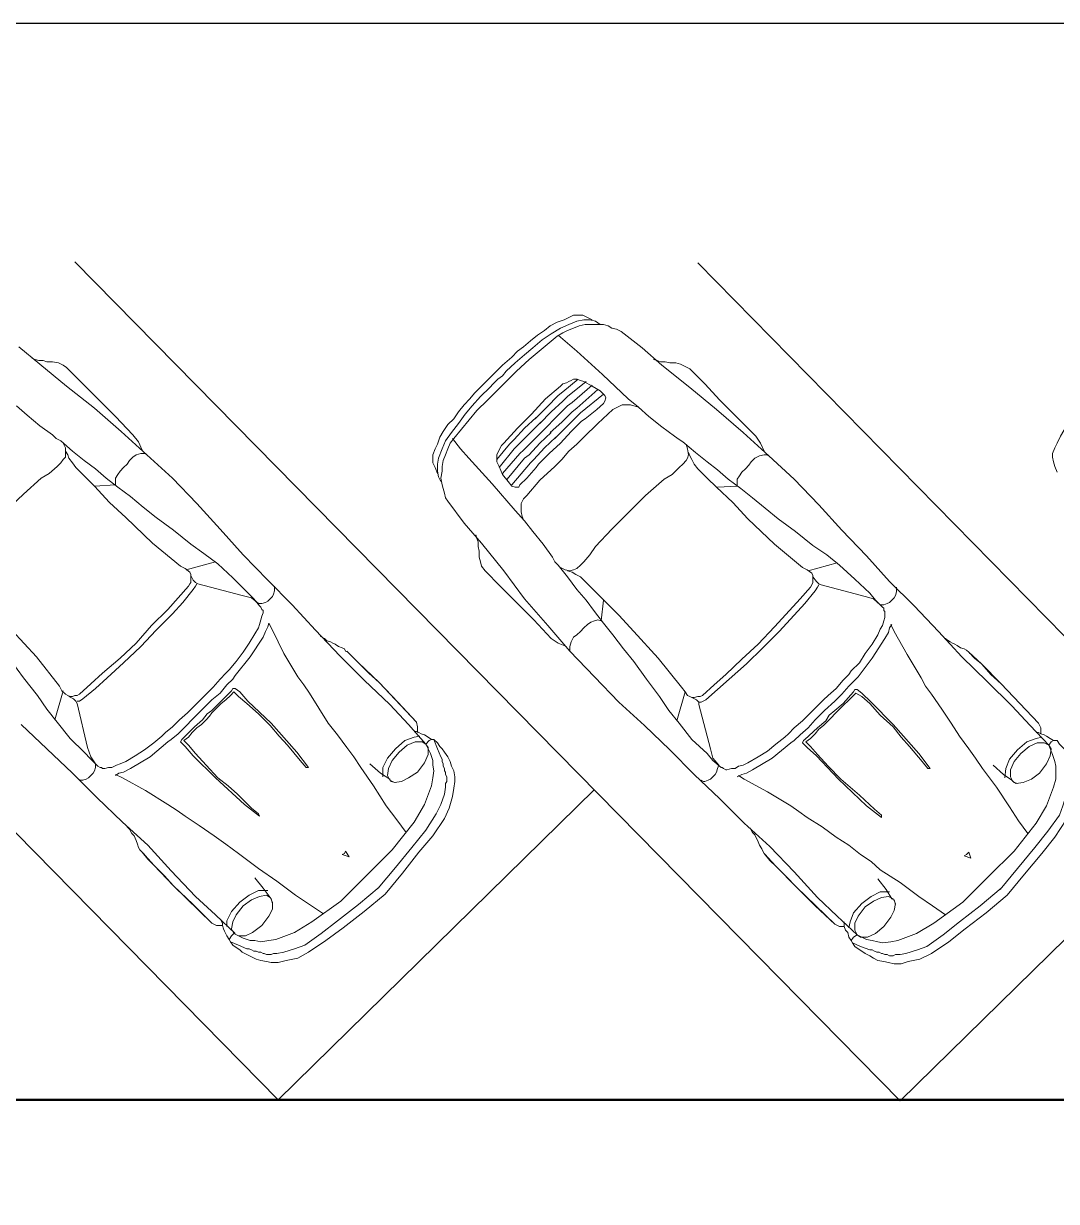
# Model space of a CAD drawing. Header units: metres. Extents: x -24.2 to 51.5, y -28.6 to 30.1.
# Drawn here: x -10.67 to -5.31, y 23.97 to 30.09 of the extents above; entities that cross this region are included whole.
import ezdxf

# ---------------------------------------------------------------- set-up
doc = ezdxf.new("R2010")
doc.units = ezdxf.units.M
for name, color, linetype in [('GF-BLACK', 250, 'Continuous'), ('GF-DARKGRAY', 8, 'Continuous'), ('GF-GRAY', 8, 'Continuous')]:
    doc.layers.add(name, color=color, linetype=linetype)

msp = doc.modelspace()

# ---------------------------------------------------------------- linework, layer by layer
at = {"layer": 'GF-BLACK', "lineweight": 50, "true_color": 0x000000}
msp.add_line((11.0973, 24.4998), (-12.5818, 24.4998), dxfattribs=at)
at = {"layer": 'GF-BLACK', "lineweight": 25, "true_color": 0x000000}
msp.add_lwpolyline([(11.0973, 30.0877), (-24.2464, 30.0877), (-24.2464, -28.567)], dxfattribs=at)
at = {"layer": 'GF-DARKGRAY', "lineweight": 25, "true_color": 0x767676}
for p, q in [((-13.6378, 28.8567), (-9.3534, 24.4998)), ((-10.4094, 28.8506), (-6.125, 24.4938)), ((-7.1749, 28.8446), (-2.8965, 24.4877)), ((-9.3534, 24.4998), (-7.712, 26.111)), ((-6.125, 24.4938), (-4.4836, 26.105))]:
    msp.add_line(p, q, dxfattribs=at)
at = {"layer": 'GF-GRAY', "lineweight": 13, "true_color": 0x808080}
for p, q in [((-9.8301, 27.2515), (-9.6792, 27.2938)), ((-6.6017, 27.2455), (-6.4508, 27.2877)), ((-9.4017, 26.9739), (-9.3835, 26.9377)), ((-6.1732, 26.9679), (-6.1551, 26.9317)), ((-10.512, 26.4731), (-10.4697, 26.6239)), ((-7.2836, 26.467), (-7.2413, 26.6179)), ((-10.3008, 26.2257), (-10.3008, 26.2438)), ((-7.0724, 26.2196), (-7.0663, 26.2377)), ((-10.162, 26.1713), (-10.1982, 26.1895)), ((-6.9336, 26.1653), (-6.9637, 26.1834))]:
    msp.add_line(p, q, dxfattribs=at)
for points in [[(-7.7241, 28.5489), (-7.7482, 28.561), (-7.7724, 28.5731), (-7.7965, 28.5731), (-7.8206, 28.5731), (-7.8448, 28.561), (-7.8689, 28.5489), (-7.9051, 28.5368), (-7.9413, 28.5187), (-7.9715, 28.4946), (-8.0077, 28.4705), (-8.0439, 28.4403), (-8.0801, 28.4101), (-8.1103, 28.386), (-8.1405, 28.3558), (-8.1887, 28.3136), (-8.237, 28.2653)], [(-6.3482, 25.3567), (-6.4508, 25.4533), (-6.5534, 25.5498), (-6.6741, 25.6826), (-6.8008, 25.8153), (-6.9336, 25.936), (-7.0603, 26.0627), (-7.193, 26.1895), (-7.3198, 26.3162), (-7.4525, 26.4429), (-7.5853, 26.5636), (-7.712, 26.6963), (-7.8387, 26.8291), (-7.9534, 26.9619), (-8.0741, 27.1007), (-8.1827, 27.2455), (-8.2973, 27.3903), (-8.3879, 27.4929), (-8.4723, 27.6075), (-8.4844, 27.6256), (-8.4905, 27.6498), (-8.4965, 27.6739), (-8.5025, 27.692), (-8.5086, 27.7282), (-8.5025, 27.7644), (-8.5025, 27.7886), (-8.4965, 27.8188), (-8.4844, 27.8489), (-8.4723, 27.8791), (-8.4603, 27.9093), (-8.4422, 27.9334), (-8.3215, 28.0782), (-8.2672, 28.1325), (-8.1163, 28.2834), (-8.0499, 28.3437), (-7.9051, 28.4644), (-7.8749, 28.4825), (-7.8508, 28.4946), (-7.8206, 28.5067), (-7.7905, 28.5187), (-7.7603, 28.5248), (-7.7301, 28.5248), (-7.6999, 28.5248), (-7.6637, 28.5248), (-7.6396, 28.5187), (-7.6215, 28.5067), (-7.5974, 28.5006), (-7.5732, 28.4886), (-7.4646, 28.4041), (-7.362, 28.3136), (-7.2172, 28.1989), (-7.0784, 28.0843), (-6.9396, 27.9636), (-6.8068, 27.8429), (-6.6741, 27.7222), (-6.5474, 27.5894), (-6.4267, 27.4567), (-6.3, 27.3239), (-6.1793, 27.1912), (-6.0525, 27.0644), (-5.9258, 26.9317), (-5.8051, 26.7989), (-5.6724, 26.6722), (-5.5456, 26.5455), (-5.4491, 26.4429), (-5.3525, 26.3403)], [(-7.6818, 28.5248), (-7.706, 28.5429), (-7.7361, 28.5489), (-7.7663, 28.5489), (-7.8025, 28.5429), (-7.8448, 28.5248), (-7.887, 28.5067), (-7.9353, 28.4765), (-7.9836, 28.4463), (-8.0318, 28.4041), (-8.0741, 28.3679), (-8.1224, 28.3256), (-8.1706, 28.2834), (-8.1887, 28.2593), (-8.2129, 28.2412)], [(-7.8991, 28.4705), (-7.8508, 28.4282), (-7.8025, 28.386), (-7.6698, 28.2653), (-7.537, 28.1386), (-7.4827, 28.0963), (-7.4284, 28.0481), (-7.362, 27.9937), (-7.2956, 27.9455), (-7.2715, 27.9274), (-7.2534, 27.9153), (-7.187, 27.861), (-7.1267, 27.8127), (-7.0724, 27.7705), (-7.018, 27.7222), (-6.9517, 27.6739), (-6.8913, 27.6256), (-6.8249, 27.5713), (-6.7586, 27.517), (-6.6681, 27.4506), (-6.5775, 27.3782), (-6.5051, 27.33), (-6.4387, 27.2757), (-6.3603, 27.2032), (-6.2818, 27.1308), (-6.2517, 27.0946), (-6.2155, 27.0584)], [(-10.6991, 28.4101), (-10.5904, 28.3196), (-10.4516, 28.205), (-10.3068, 28.0903), (-10.168, 27.9696), (-10.0353, 27.8489), (-9.9025, 27.7282), (-9.7758, 27.5955), (-9.6551, 27.4627), (-9.5344, 27.33), (-9.4077, 27.1972), (-9.281, 27.0705), (-9.1603, 26.9377), (-9.0336, 26.805), (-8.9068, 26.6782), (-8.7741, 26.5515), (-8.6775, 26.4489), (-8.587, 26.3463)], [(-10.0594, 27.8731), (-10.0775, 27.9153), (-10.1077, 27.9515), (-10.1982, 28.0481), (-10.2887, 28.1386), (-10.3732, 28.2231), (-10.4516, 28.3015), (-10.4697, 28.3136), (-10.4939, 28.3256), (-10.5241, 28.3317), (-10.5542, 28.3317), (-10.5723, 28.3377), (-10.5965, 28.3377), (-10.6146, 28.3437), (-10.6327, 28.3498)], [(-6.831, 27.867), (-6.8491, 27.9093), (-6.8732, 27.9455), (-6.9698, 28.042), (-7.0603, 28.1325), (-7.1387, 28.217), (-7.2172, 28.2955), (-7.2413, 28.3075), (-7.2655, 28.3196), (-7.2896, 28.3256), (-7.3198, 28.3256), (-7.3439, 28.3317), (-7.368, 28.3317), (-7.3861, 28.3377), (-7.4043, 28.3437)], [(-8.5267, 27.7524), (-8.5387, 27.7825), (-8.5508, 27.8067), (-8.5508, 27.8308), (-8.5508, 27.8489), (-8.5387, 27.8791), (-8.5267, 27.9032), (-8.5146, 27.9394), (-8.4965, 27.9696), (-8.4723, 28.0058), (-8.4422, 28.036), (-8.418, 28.0722), (-8.3879, 28.1084), (-8.3577, 28.1386), (-8.3336, 28.1687), (-8.2853, 28.217), (-8.237, 28.2653)], [(-5.3103, 27.7584), (-5.3224, 27.7886), (-5.3284, 27.8127), (-5.3344, 27.8369), (-5.3344, 27.855), (-5.3224, 27.8851), (-5.3103, 27.9093), (-5.2922, 27.9455), (-5.2741, 27.9756), (-5.25, 28.0119), (-5.2258, 28.042), (-5.1957, 28.0782), (-5.1655, 28.1144), (-5.1413, 28.1446), (-5.1112, 28.1748), (-5.0689, 28.2231), (-5.0207, 28.2713)], [(-8.5086, 27.7101), (-8.5206, 27.7343), (-8.5267, 27.7644), (-8.5267, 27.8006), (-8.5206, 27.8308), (-8.5025, 27.8791), (-8.4844, 27.9213), (-8.4542, 27.9636), (-8.418, 28.0119), (-8.3818, 28.0601), (-8.3456, 28.1024), (-8.3034, 28.1506), (-8.2551, 28.1989), (-8.237, 28.217), (-8.2129, 28.2412)], [(-7.887, 27.9093), (-7.8327, 27.9696), (-7.7784, 28.0239), (-7.7603, 28.036), (-7.6999, 28.0843), (-7.6637, 28.1144), (-7.6577, 28.1265), (-7.6517, 28.1446), (-7.6577, 28.1567), (-7.6818, 28.1808), (-7.7241, 28.205), (-7.7663, 28.2291), (-7.7844, 28.2351), (-7.8025, 28.2412), (-7.8206, 28.2412), (-7.8327, 28.2351), (-7.8448, 28.2291), (-7.8568, 28.2231), (-7.8749, 28.217), (-7.887, 28.205), (-7.9655, 28.1386), (-8.0379, 28.0601)], [(-8.0198, 28.036), (-7.9594, 28.0963), (-7.8991, 28.1567), (-7.8749, 28.1748), (-7.7965, 28.2412)], [(-7.9956, 28.0119), (-7.9353, 28.0722), (-7.8749, 28.1265), (-7.8508, 28.1506), (-7.7543, 28.2291)], [(-7.9655, 27.9877), (-7.9111, 28.042), (-7.8508, 28.1024), (-7.8267, 28.1205), (-7.7241, 28.211)], [(-7.9413, 27.9636), (-7.881, 28.0179), (-7.8267, 28.0722), (-7.8025, 28.0903), (-7.6939, 28.1869)], [(-7.9172, 27.9334), (-7.8568, 27.9937), (-7.8025, 28.0481), (-7.7844, 28.0662), (-7.6637, 28.1627)], [(-10.7111, 28.1024), (-10.6568, 28.0541), (-10.5904, 27.9998), (-10.5241, 27.9515), (-10.506, 27.9334), (-10.4818, 27.9213), (-10.4215, 27.867), (-10.3611, 27.8188), (-10.3008, 27.7765), (-10.2465, 27.7282), (-10.1861, 27.68), (-10.1197, 27.6317), (-10.0534, 27.5774), (-9.987, 27.5231), (-9.8965, 27.4567), (-9.806, 27.3843), (-9.7396, 27.336), (-9.6672, 27.2817), (-9.5887, 27.2093), (-9.5163, 27.1369), (-9.4801, 27.1007), (-9.4499, 27.0644)], [(-7.4827, 28.0963), (-7.5068, 28.1024), (-7.5249, 28.1084), (-7.5491, 28.1084), (-7.5672, 28.1084), (-7.5913, 28.0963), (-7.6155, 28.0843), (-7.6939, 28.0119), (-7.7663, 27.9394), (-7.8025, 27.9032), (-7.8448, 27.867)], [(-8.1405, 27.686), (-8.1586, 27.7101), (-8.1887, 27.7463), (-8.2068, 27.7886), (-8.2189, 27.8127), (-8.2189, 27.8308), (-8.2189, 27.8489), (-8.2129, 27.861), (-8.2068, 27.8731), (-8.2008, 27.8851), (-8.1948, 27.8972), (-8.1827, 27.9093), (-8.1103, 27.9877), (-8.0379, 28.0601)], [(-8.0137, 28.042), (-8.0741, 27.9877), (-8.1284, 27.9274), (-8.1525, 27.9032), (-8.2189, 27.8248)], [(-7.9896, 28.0179), (-8.0499, 27.9575), (-8.1042, 27.9032), (-8.1284, 27.8791), (-8.2068, 27.7825)], [(-7.9594, 27.9937), (-8.0198, 27.9334), (-8.0801, 27.8731), (-8.0982, 27.855), (-8.1887, 27.7524)], [(-7.9353, 27.9636), (-7.9956, 27.9093), (-8.0499, 27.8489), (-8.0741, 27.8308), (-8.1646, 27.7222)], [(-10.4697, 27.9093), (-10.4577, 27.8851), (-10.4577, 27.855), (-10.4577, 27.8369), (-10.4697, 27.8248), (-10.4818, 27.8067), (-10.4999, 27.7886), (-10.5422, 27.7524), (-10.5844, 27.7282), (-10.6749, 27.6438), (-10.7654, 27.5593)], [(-8.4482, 27.9334), (-8.406, 27.8791), (-8.3637, 27.8308), (-8.243, 27.6981), (-8.1224, 27.5593), (-8.0741, 27.505), (-8.0318, 27.4506), (-7.9775, 27.3843), (-7.9292, 27.3179), (-7.9172, 27.2938), (-7.8991, 27.2757), (-7.8508, 27.2153), (-7.8025, 27.1489), (-7.7543, 27.0946), (-7.712, 27.0343), (-7.6637, 26.9739), (-7.6155, 26.9136), (-7.5612, 26.8412), (-7.5068, 26.7748), (-7.4405, 26.6843), (-7.3741, 26.5938), (-7.3258, 26.5213), (-7.2715, 26.455), (-7.2051, 26.3705), (-7.1267, 26.2981), (-7.0965, 26.2619), (-7.0543, 26.2257)], [(-7.9111, 27.9394), (-7.9715, 27.8851), (-8.0258, 27.8248), (-8.0439, 27.8067), (-8.1405, 27.692)], [(-7.887, 27.9093), (-7.9474, 27.855), (-8.0017, 27.8006), (-8.0137, 27.7825), (-8.062, 27.7282), (-8.0982, 27.692), (-8.1042, 27.68)], [(-7.2353, 27.9032), (-7.2293, 27.8791), (-7.2232, 27.8489), (-7.2293, 27.8308), (-7.2353, 27.8188), (-7.2534, 27.8006), (-7.2715, 27.7825), (-7.3077, 27.7463), (-7.3499, 27.7222), (-7.4465, 27.6377), (-7.531, 27.5532)], [(-10.4577, 27.867), (-10.4456, 27.8489), (-10.4396, 27.8308), (-10.4215, 27.8067), (-10.4034, 27.7825), (-10.3551, 27.7343), (-10.3068, 27.686), (-10.2284, 27.6015), (-10.1439, 27.5231), (-10.0051, 27.3903), (-9.8603, 27.2696), (-9.8361, 27.2575), (-9.812, 27.2394), (-9.806, 27.2274), (-9.806, 27.2153), (-9.806, 27.2032), (-9.806, 27.1851), (-9.812, 27.1791), (-9.818, 27.167), (-9.8723, 27.1067), (-9.9266, 27.0463), (-10.0111, 26.9619), (-10.0896, 26.8713)], [(-10.0353, 27.8489), (-10.0473, 27.855), (-10.0654, 27.855), (-10.0896, 27.8489), (-10.1077, 27.8369), (-10.1258, 27.8188), (-10.1379, 27.8006), (-10.156, 27.7825), (-10.1741, 27.7644), (-10.1861, 27.7463), (-10.1982, 27.7282), (-10.1982, 27.7101), (-10.1982, 27.692), (-10.3068, 27.686)], [(-8.0801, 27.511), (-8.0861, 27.5291), (-8.0922, 27.5532), (-8.0922, 27.5713), (-8.0922, 27.5955), (-8.0801, 27.6196), (-8.062, 27.6377), (-7.9956, 27.7162), (-7.9172, 27.7886), (-7.881, 27.8248), (-7.8448, 27.867)], [(-7.2232, 27.861), (-7.2172, 27.8429), (-7.2051, 27.8248), (-7.193, 27.8006), (-7.1749, 27.7765), (-7.1267, 27.7282), (-7.0784, 27.68), (-6.9939, 27.6015), (-6.9155, 27.517), (-6.7767, 27.3843), (-6.6318, 27.2636), (-6.6077, 27.2515), (-6.5836, 27.2334), (-6.5775, 27.2213), (-6.5775, 27.2093), (-6.5775, 27.1972), (-6.5775, 27.1851), (-6.5836, 27.1731), (-6.5896, 27.161), (-6.6439, 27.1007), (-6.6982, 27.0403), (-6.7767, 26.9558), (-6.8612, 26.8653)], [(-6.8068, 27.8429), (-6.8189, 27.8489), (-6.831, 27.8489), (-6.8551, 27.8429), (-6.8793, 27.8308), (-6.8974, 27.8127), (-6.9094, 27.7946), (-6.9275, 27.7765), (-6.9456, 27.7584), (-6.9577, 27.7403), (-6.9698, 27.7222), (-6.9698, 27.7041), (-6.9698, 27.686), (-7.0724, 27.68)], [(-8.1405, 27.686), (-8.1224, 27.68), (-8.1042, 27.68)], [(-7.887, 27.2636), (-7.8629, 27.2515), (-7.8387, 27.2455), (-7.8206, 27.2515), (-7.8025, 27.2575), (-7.7844, 27.2757), (-7.7663, 27.2938), (-7.7361, 27.33), (-7.706, 27.3722), (-7.6215, 27.4627), (-7.531, 27.5532)], [(-7.8568, 26.8532), (-7.8991, 26.8713), (-7.9353, 26.8955), (-8.0258, 26.992), (-8.1223, 27.0886), (-8.2008, 27.167), (-8.2792, 27.2455), (-8.2973, 27.2696), (-8.3034, 27.2938), (-8.3094, 27.3179), (-8.3094, 27.3481), (-8.3155, 27.3722), (-8.3155, 27.3963), (-8.3215, 27.4144), (-8.3275, 27.4325)], [(-11.0792, 27.2515), (-11.0611, 27.2455), (-11.043, 27.2334), (-11.0189, 27.2213), (-10.9947, 27.2032), (-10.9465, 27.155), (-10.8982, 27.1067), (-10.8197, 27.0222), (-10.7353, 26.9377), (-10.6085, 26.7989), (-10.4878, 26.6481), (-10.4758, 26.6239), (-10.4577, 26.6058), (-10.4456, 26.5998), (-10.4335, 26.5938), (-10.4215, 26.5938), (-10.4094, 26.5998), (-10.3973, 26.5998), (-10.3853, 26.6058), (-10.3249, 26.6601), (-10.2646, 26.7144), (-10.1741, 26.7929), (-10.0896, 26.8713)], [(-9.806, 27.2213), (-9.7939, 27.1972), (-9.7818, 27.1851), (-9.7698, 27.1791), (-9.5404, 27.1188), (-9.4922, 27.1067), (-9.456, 27.0765)], [(-7.8508, 27.2455), (-7.8267, 27.2394), (-7.8086, 27.2274), (-7.7844, 27.2153), (-7.7663, 27.1972), (-7.718, 27.1489), (-7.6698, 27.1007), (-7.5853, 27.0162), (-7.5068, 26.9317), (-7.3801, 26.7929), (-7.2594, 26.642), (-7.2413, 26.6179), (-7.2293, 26.5998), (-7.2172, 26.5938), (-7.2051, 26.5877), (-7.193, 26.5877), (-7.1749, 26.5938), (-7.1629, 26.5938), (-7.1508, 26.5998), (-7.0905, 26.6541), (-7.0301, 26.7084), (-6.9456, 26.7869), (-6.8612, 26.8653)], [(-6.5775, 27.2153), (-6.5594, 27.1912), (-6.5474, 27.1791), (-6.5353, 27.1731), (-6.306, 27.1127), (-6.2637, 27.1007), (-6.2275, 27.0705)], [(-9.7758, 27.1791), (-9.7818, 27.167), (-9.7939, 27.1489), (-9.8482, 27.0825), (-9.9025, 27.0222), (-9.987, 26.9377), (-10.0654, 26.8532)], [(-9.3715, 27.167), (-9.3715, 27.155), (-9.3715, 27.1429), (-9.3775, 27.1248), (-9.3835, 27.1127), (-9.3956, 27.1007), (-9.4077, 27.0886), (-9.4198, 27.0825), (-9.4379, 27.0765), (-9.456, 27.0765)], [(-6.5474, 27.1731), (-6.5534, 27.161), (-6.5655, 27.1429), (-6.6198, 27.0765), (-6.6741, 27.0162), (-6.7525, 26.9317), (-6.837, 26.8472)], [(-6.1431, 27.161), (-6.1431, 27.1489), (-6.1431, 27.1369), (-6.1491, 27.1188), (-6.1551, 27.1067), (-6.1672, 27.0946), (-6.1793, 27.0825), (-6.1913, 27.0765), (-6.2094, 27.0705), (-6.2275, 27.0705)], [(-7.8387, 26.8291), (-7.8387, 26.8412), (-7.8387, 26.8532), (-7.8327, 26.8774), (-7.8206, 26.9015), (-7.8025, 26.9136), (-7.7844, 26.9317), (-7.7663, 26.9498), (-7.7482, 26.9679), (-7.7301, 26.98), (-7.712, 26.986), (-7.6939, 26.992), (-7.6758, 26.986), (-7.6637, 27.0946)], [(-9.4499, 27.0644), (-9.4439, 27.0584), (-9.4379, 27.0463), (-9.4318, 27.0403), (-9.4318, 27.0282), (-9.4379, 27.0101), (-9.4439, 26.992), (-9.4499, 26.9679), (-9.456, 26.9498), (-9.4741, 26.9196), (-9.5042, 26.8713), (-9.5344, 26.8231), (-9.5706, 26.7748), (-9.6068, 26.7326), (-9.6249, 26.7144), (-9.6551, 26.6843), (-9.6913, 26.642), (-9.7275, 26.6058), (-9.7516, 26.5817), (-9.7758, 26.5576)], [(-6.2155, 27.0584), (-6.2094, 27.0524), (-6.2094, 27.0403), (-6.2034, 27.0343), (-6.2034, 27.0222), (-6.2034, 27.0041), (-6.2094, 26.986), (-6.2155, 26.9619), (-6.2275, 26.9438), (-6.2396, 26.9136), (-6.2698, 26.8653), (-6.306, 26.817), (-6.3362, 26.7688), (-6.3784, 26.7265), (-6.3905, 26.7084), (-6.4206, 26.6782), (-6.4568, 26.636), (-6.4991, 26.5998), (-6.5232, 26.5757), (-6.5474, 26.5515)], [(-9.4017, 26.9739), (-9.4077, 26.9558), (-9.4198, 26.9317), (-9.4318, 26.9015)], [(-8.6896, 25.8877), (-8.7379, 25.9541), (-8.7922, 26.0265), (-8.8586, 26.1291), (-8.9249, 26.2257), (-8.9611, 26.28), (-8.9973, 26.3282), (-9.0456, 26.3946), (-9.0939, 26.455), (-9.1422, 26.5334), (-9.1904, 26.6119), (-9.2206, 26.6541), (-9.2508, 26.6963), (-9.3232, 26.817), (-9.3835, 26.9377)], [(-6.1672, 26.9679), (-6.1793, 26.9498), (-6.1853, 26.9257), (-6.2034, 26.8955)], [(-5.4612, 25.8817), (-5.5094, 25.9481), (-5.5577, 26.0205), (-5.6241, 26.1231), (-5.6965, 26.2196), (-5.7327, 26.2739), (-5.7689, 26.3222), (-5.8172, 26.3886), (-5.8594, 26.455), (-5.9077, 26.5274), (-5.962, 26.6058), (-5.9922, 26.6481), (-6.0163, 26.6903), (-6.0887, 26.811), (-6.1551, 26.9317)], [(-10.3973, 26.5696), (-10.3853, 26.5696), (-10.3672, 26.5817), (-10.3008, 26.636), (-10.2404, 26.6903), (-10.156, 26.7688), (-10.0654, 26.8532)], [(-9.5766, 26.7024), (-9.4982, 26.7989), (-9.4318, 26.9015)], [(-8.9913, 26.8231), (-9.0034, 26.8291), (-9.0094, 26.8412), (-9.0215, 26.8472), (-9.0396, 26.8532), (-9.0577, 26.8653), (-9.0698, 26.8713), (-9.0818, 26.8774), (-9.0999, 26.8834), (-9.112, 26.8955), (-9.1241, 26.9015), (-9.1361, 26.9076)], [(-6.3422, 26.6963), (-6.2698, 26.7929), (-6.2034, 26.8955)], [(-5.7629, 26.817), (-5.7689, 26.8231), (-5.781, 26.8351), (-5.7931, 26.8412), (-5.8112, 26.8472), (-5.8293, 26.8593), (-5.8413, 26.8653), (-5.8534, 26.8713), (-5.8655, 26.8774), (-5.8836, 26.8894), (-5.8896, 26.8955), (-5.9017, 26.9015)], [(-8.6353, 26.461), (-8.8284, 26.6662), (-8.937, 26.7688), (-8.9973, 26.8291)], [(-8.6353, 26.461), (-8.7318, 26.5636), (-8.8284, 26.6662), (-8.8827, 26.7144), (-8.937, 26.7688), (-8.9672, 26.7989), (-8.9973, 26.8291)], [(-7.1689, 26.5636), (-7.1568, 26.5636), (-7.1327, 26.5757), (-7.0724, 26.63), (-7.012, 26.6843), (-6.9215, 26.7627), (-6.837, 26.8472)], [(-5.4069, 26.455), (-5.6, 26.6601), (-5.7025, 26.7627), (-5.7689, 26.8231)], [(-5.4069, 26.455), (-5.5034, 26.5576), (-5.6, 26.6601), (-5.6543, 26.7084), (-5.7025, 26.7627), (-5.7387, 26.7929), (-5.7689, 26.8231)], [(-10.7413, 26.7808), (-10.6749, 26.6903), (-10.6025, 26.5998), (-10.5542, 26.5274), (-10.4999, 26.461), (-10.4335, 26.3765), (-10.3611, 26.3041), (-10.3249, 26.2679), (-10.2887, 26.2317)], [(-9.5766, 26.7024), (-9.5887, 26.6843), (-9.6189, 26.6541), (-9.6551, 26.6119), (-9.6973, 26.5757), (-9.7456, 26.5274)], [(-6.3422, 26.6963), (-6.3603, 26.6782), (-6.3905, 26.6481), (-6.4267, 26.6058), (-6.4629, 26.5696), (-6.5172, 26.5213)], [(-9.1965, 26.2257), (-9.2568, 26.3041), (-9.3896, 26.455), (-9.5103, 26.5696), (-9.5525, 26.6179), (-9.5766, 26.636), (-9.5887, 26.636), (-9.5948, 26.6239), (-9.6551, 26.5636), (-9.6973, 26.5213), (-9.7215, 26.5032)], [(-9.1965, 26.2257), (-9.2085, 26.2257), (-9.2387, 26.2619), (-9.3051, 26.3403), (-9.3473, 26.3886), (-9.3956, 26.4429), (-9.456, 26.5032), (-9.5163, 26.5576), (-9.5585, 26.5938), (-9.5827, 26.6179), (-9.6008, 26.5998), (-9.6249, 26.5757), (-9.6491, 26.5576), (-9.6732, 26.5334), (-9.6973, 26.5093), (-9.7094, 26.4912)], [(-5.9681, 26.2196), (-6.0284, 26.2981), (-6.1612, 26.4489), (-6.2758, 26.5636), (-6.3241, 26.6119), (-6.3482, 26.63), (-6.3603, 26.63), (-6.3663, 26.6179), (-6.4206, 26.5576), (-6.4629, 26.5213), (-6.4931, 26.4972)], [(-5.9681, 26.2196), (-5.9801, 26.2196), (-6.0103, 26.2558), (-6.0767, 26.3343), (-6.1189, 26.3826), (-6.1612, 26.4369), (-6.2275, 26.4972), (-6.2818, 26.5576), (-6.3241, 26.5938), (-6.3543, 26.6119), (-6.3724, 26.5938), (-6.3965, 26.5696), (-6.4146, 26.5515), (-6.4387, 26.5274), (-6.4629, 26.5032), (-6.481, 26.4851)], [(-10.4396, 26.5938), (-10.4154, 26.5817), (-10.4034, 26.5696), (-10.3973, 26.5576), (-10.343, 26.3282), (-10.3249, 26.28), (-10.3008, 26.2438)], [(-10.2887, 26.2317), (-10.2766, 26.2257), (-10.2706, 26.2257), (-10.2646, 26.2196), (-10.2525, 26.2196), (-10.2344, 26.2257), (-10.2163, 26.2257), (-10.1922, 26.2377), (-10.1741, 26.2438), (-10.1439, 26.2558), (-10.0956, 26.286), (-10.0473, 26.3162), (-9.9991, 26.3524), (-9.9568, 26.3886), (-9.9387, 26.4067), (-9.9025, 26.4369), (-9.8663, 26.4731), (-9.8241, 26.5093), (-9.7999, 26.5334), (-9.7758, 26.5576)], [(-7.2051, 26.5877), (-7.181, 26.5757), (-7.1689, 26.5636), (-7.1689, 26.5515), (-7.1086, 26.3222), (-7.0965, 26.2739), (-7.0663, 26.2377)], [(-7.0543, 26.2257), (-7.0482, 26.2257), (-7.0422, 26.2196), (-7.0301, 26.2136), (-7.0241, 26.2136), (-6.9999, 26.2196), (-6.9818, 26.2196), (-6.9637, 26.2317), (-6.9396, 26.2377), (-6.9155, 26.2498), (-6.8612, 26.28), (-6.8129, 26.3101), (-6.7706, 26.3463), (-6.7224, 26.3826), (-6.7043, 26.4007), (-6.6741, 26.4308), (-6.6318, 26.467), (-6.5956, 26.5032), (-6.5715, 26.5274), (-6.5474, 26.5515)], [(-10.1982, 26.1834), (-10.1801, 26.1955), (-10.156, 26.2015), (-10.1197, 26.2196), (-10.0172, 26.28), (-9.9266, 26.3584), (-9.9085, 26.3705), (-9.8723, 26.4007), (-9.8361, 26.4369), (-9.7939, 26.4791), (-9.7456, 26.5274)], [(-9.4499, 25.9722), (-9.5284, 26.0326), (-9.6792, 26.1713), (-9.7939, 26.286), (-9.8361, 26.3343), (-9.8603, 26.3584), (-9.8542, 26.3705), (-9.8482, 26.3765), (-9.7879, 26.4369), (-9.7456, 26.4731), (-9.7215, 26.5032)], [(-9.4499, 25.9722), (-9.456, 25.9843), (-9.4922, 26.0145), (-9.5646, 26.0869), (-9.6129, 26.1291), (-9.6672, 26.1713), (-9.7275, 26.2377), (-9.7818, 26.2981), (-9.818, 26.3403), (-9.8422, 26.3645), (-9.818, 26.3826), (-9.7999, 26.4067), (-9.7758, 26.4308), (-9.7516, 26.4489), (-9.7275, 26.4731), (-9.7094, 26.4912)], [(-6.9698, 26.1774), (-6.9456, 26.1895), (-6.9215, 26.1955), (-6.8913, 26.2136), (-6.7887, 26.2739), (-6.6922, 26.3524), (-6.6741, 26.3645), (-6.6439, 26.3946), (-6.6017, 26.4308), (-6.5655, 26.4731), (-6.5172, 26.5213)], [(-6.2215, 25.9662), (-6.3, 26.0265), (-6.4448, 26.1653), (-6.5594, 26.286), (-6.6077, 26.3282), (-6.6318, 26.3524), (-6.6258, 26.3645), (-6.6198, 26.3705), (-6.5534, 26.4308), (-6.5112, 26.467), (-6.4931, 26.4972)], [(-6.2215, 25.9662), (-6.2215, 25.9782), (-6.2577, 26.0084), (-6.3362, 26.0808), (-6.3844, 26.1231), (-6.4327, 26.1653), (-6.4991, 26.2317), (-6.5534, 26.292), (-6.5896, 26.3343), (-6.6137, 26.3584), (-6.5896, 26.3765), (-6.5655, 26.4007), (-6.5474, 26.4248), (-6.5232, 26.4429), (-6.4991, 26.467), (-6.481, 26.4851)], [(-9.5766, 25.3627), (-9.6792, 25.4593), (-9.7818, 25.5558), (-9.9085, 25.6886), (-10.0292, 25.8214), (-10.162, 25.942), (-10.2947, 26.0688), (-10.4215, 26.1955), (-10.5542, 26.3222), (-10.687, 26.4489)], [(-8.6292, 26.4067), (-8.6292, 26.4369), (-8.6353, 26.461)], [(-5.3948, 26.4007), (-5.3948, 26.4308), (-5.4069, 26.455)], [(-8.7982, 25.5679), (-8.7077, 25.6765), (-8.6232, 25.7851), (-8.5508, 25.8696), (-8.4905, 25.9601), (-8.4663, 26.0145), (-8.4482, 26.0748), (-8.4422, 26.117), (-8.4361, 26.1532), (-8.4361, 26.1774), (-8.4422, 26.2076), (-8.4542, 26.2317), (-8.4603, 26.2558), (-8.4723, 26.28), (-8.4905, 26.3041), (-8.5025, 26.3222), (-8.5146, 26.3343), (-8.5267, 26.3524), (-8.5448, 26.3705)], [(-8.6956, 26.3645), (-8.7439, 26.3222), (-8.7861, 26.2739)], [(-8.6956, 26.3645), (-8.6473, 26.3826), (-8.6172, 26.3886)], [(-8.5568, 26.3705), (-8.5749, 26.3826), (-8.593, 26.3946), (-8.6111, 26.4007), (-8.6232, 26.4067), (-8.6353, 26.4127), (-8.6473, 26.4127)], [(-8.5448, 26.3705), (-8.5568, 26.3705), (-8.5689, 26.3645), (-8.587, 26.3463)], [(-8.4844, 26.1412), (-8.4784, 26.1532), (-8.4784, 26.1653), (-8.4784, 26.1774), (-8.4844, 26.1895), (-8.4844, 26.2015), (-8.4905, 26.2076), (-8.4905, 26.2196), (-8.4965, 26.2317), (-8.4965, 26.2438), (-8.5025, 26.2558), (-8.5025, 26.2679), (-8.5086, 26.28), (-8.5267, 26.3222), (-8.5448, 26.3705)], [(-5.5698, 25.5619), (-5.4793, 25.6705), (-5.3888, 25.7791), (-5.3224, 25.8636), (-5.262, 25.9541), (-5.2319, 26.0084), (-5.2138, 26.0688), (-5.2077, 26.111), (-5.2077, 26.1472), (-5.2077, 26.1713), (-5.2138, 26.2015), (-5.2198, 26.2257), (-5.2319, 26.2498), (-5.2439, 26.2739), (-5.256, 26.2981), (-5.2681, 26.3162), (-5.2801, 26.3282), (-5.2982, 26.3463), (-5.3103, 26.3645)], [(-5.4672, 26.3584), (-5.5155, 26.3162), (-5.5577, 26.2679)], [(-5.4672, 26.3584), (-5.4189, 26.3765), (-5.3888, 26.3826)], [(-5.3284, 26.3645), (-5.3465, 26.3765), (-5.3646, 26.3886), (-5.3767, 26.3946), (-5.3948, 26.4007), (-5.4069, 26.4067), (-5.4189, 26.4067)], [(-5.3103, 26.3645), (-5.3284, 26.3645), (-5.3405, 26.3584), (-5.3525, 26.3403)], [(-8.8948, 25.6645), (-8.762, 25.7972), (-8.6473, 25.942), (-8.593, 26.0326), (-8.5568, 26.1291), (-8.5508, 26.1713), (-8.5448, 26.2076), (-8.5508, 26.2377), (-8.5508, 26.2619), (-8.5629, 26.2981), (-8.587, 26.3463)], [(-5.6663, 25.6584), (-5.5336, 25.7912), (-5.4189, 25.936), (-5.3646, 26.0265), (-5.3284, 26.1231), (-5.3163, 26.1653), (-5.3163, 26.2015), (-5.3163, 26.2317), (-5.3224, 26.2558), (-5.3344, 26.292), (-5.3525, 26.3403)], [(-8.7439, 26.1472), (-8.768, 26.1532), (-8.7741, 26.1653), (-8.8223, 26.1955), (-8.8767, 26.2438)], [(-8.8103, 26.1774), (-8.8103, 26.2257), (-8.7861, 26.2739)], [(-5.5155, 26.1412), (-5.5336, 26.1472), (-5.5456, 26.1593), (-5.5879, 26.1895), (-5.6422, 26.2377)], [(-5.5819, 26.1713), (-5.5758, 26.2196), (-5.5577, 26.2679)], [(-10.3913, 26.1653), (-10.3792, 26.1593), (-10.3672, 26.1593), (-10.3491, 26.1653), (-10.337, 26.1713), (-10.3249, 26.1834), (-10.3129, 26.1955), (-10.3068, 26.2076), (-10.3008, 26.2257)], [(-7.1568, 26.1593), (-7.1448, 26.1532), (-7.1387, 26.1532), (-7.1206, 26.1593), (-7.1086, 26.1653), (-7.0965, 26.1774), (-7.0844, 26.1895), (-7.0784, 26.2015), (-7.0724, 26.2196)], [(-9.118, 25.4653), (-9.1904, 25.5136), (-9.2629, 25.5619), (-9.3594, 25.6343), (-9.456, 25.7007), (-9.5042, 25.7369), (-9.5585, 25.7791), (-9.6249, 25.8274), (-9.6853, 25.8696), (-9.7637, 25.9239), (-9.8361, 25.9722), (-9.8784, 26.0024), (-9.9266, 26.0326), (-10.0413, 26.105), (-10.162, 26.1713)], [(-8.8344, 25.5981), (-8.7439, 25.7067), (-8.6594, 25.8093), (-8.587, 25.8998), (-8.5327, 25.9843), (-8.5086, 26.0326), (-8.4905, 26.0869), (-8.4844, 26.1231), (-8.4844, 26.1412)], [(-5.8896, 25.4593), (-5.956, 25.5076), (-6.0284, 25.5558), (-6.125, 25.6283), (-6.2275, 25.6946), (-6.2758, 25.7369), (-6.3301, 25.7731), (-6.3905, 25.8214), (-6.4568, 25.8636), (-6.5293, 25.9179), (-6.6077, 25.9662), (-6.6499, 25.9964), (-6.6922, 26.0265), (-6.8129, 26.0989), (-6.9336, 26.1653)], [(-5.606, 25.592), (-5.5155, 25.7007), (-5.425, 25.8093), (-5.3586, 25.8938), (-5.2982, 25.9782), (-5.2801, 26.0265), (-5.262, 26.0808), (-5.256, 26.117), (-5.25, 26.1351)], [(-10.0473, 25.7731), (-10.0594, 25.7851), (-10.0715, 25.7972), (-10.0775, 25.8093), (-10.0835, 25.8274), (-10.0896, 25.8455), (-10.0956, 25.8576), (-10.1016, 25.8696), (-10.1137, 25.8817), (-10.1197, 25.8938), (-10.1258, 25.9058), (-10.1379, 25.9179)], [(-6.8189, 25.767), (-6.831, 25.7791), (-6.837, 25.7912), (-6.8431, 25.8032), (-6.8551, 25.8214), (-6.8612, 25.8395), (-6.8672, 25.8515), (-6.8732, 25.8636), (-6.8793, 25.8757), (-6.8913, 25.8877), (-6.8974, 25.8998), (-6.9034, 25.9119)], [(-9.6973, 25.417), (-9.8965, 25.6101), (-9.9991, 25.7188), (-10.0594, 25.7851)], [(-9.6973, 25.417), (-9.7939, 25.5136), (-9.8965, 25.6101), (-9.9448, 25.6645), (-9.9991, 25.7188), (-10.0292, 25.7489), (-10.0594, 25.7851)], [(-8.9853, 25.761), (-9.0215, 25.7731), (-9.0094, 25.7791)], [(-8.9853, 25.761), (-9.0034, 25.7912), (-9.0094, 25.7791)], [(-6.4629, 25.411), (-6.662, 25.6041), (-6.7706, 25.7127), (-6.831, 25.7791)], [(-6.4629, 25.411), (-6.5655, 25.5076), (-6.662, 25.6041), (-6.7163, 25.6584), (-6.7706, 25.7127), (-6.8008, 25.7429), (-6.831, 25.7791)], [(-5.7569, 25.755), (-5.7931, 25.767), (-5.781, 25.7731)], [(-5.7569, 25.755), (-5.7689, 25.7851), (-5.781, 25.7731)], [(-8.8948, 25.6645), (-9.0275, 25.5317), (-9.1784, 25.4231), (-9.2689, 25.3688), (-9.3654, 25.3326), (-9.4017, 25.3265), (-9.4439, 25.3205), (-9.4741, 25.3265), (-9.4982, 25.3265), (-9.5344, 25.3386), (-9.5827, 25.3627)], [(-9.3835, 25.5196), (-9.3896, 25.5438), (-9.3956, 25.5498), (-9.4318, 25.5981), (-9.4741, 25.6524)], [(-5.6663, 25.6584), (-5.7991, 25.5257), (-5.95, 25.417), (-6.0405, 25.3627), (-6.137, 25.3265), (-6.1732, 25.3205), (-6.2155, 25.3145), (-6.2396, 25.3205), (-6.2698, 25.3265), (-6.3, 25.3326), (-6.3482, 25.3567)], [(-6.1491, 25.5136), (-6.1551, 25.5377), (-6.1672, 25.5438), (-6.1974, 25.592), (-6.2396, 25.6464)], [(-9.4077, 25.586), (-9.456, 25.586), (-9.5042, 25.5619), (-9.5525, 25.5257), (-9.5948, 25.4774), (-9.6189, 25.4291), (-9.6189, 25.3989)], [(-8.7982, 25.5679), (-8.9068, 25.4774), (-9.0154, 25.3929), (-9.106, 25.3265), (-9.1965, 25.2662), (-9.2508, 25.236), (-9.3111, 25.2239), (-9.3534, 25.2119), (-9.3896, 25.2119), (-9.4137, 25.2179), (-9.4439, 25.2239), (-9.468, 25.23), (-9.4922, 25.242), (-9.5163, 25.2541), (-9.5404, 25.2662), (-9.5525, 25.2783), (-9.5706, 25.2903), (-9.5887, 25.3024), (-9.6008, 25.3205)], [(-8.8284, 25.6041), (-8.937, 25.5136), (-9.0456, 25.4291), (-9.1301, 25.3627), (-9.2146, 25.3024), (-9.2689, 25.2843), (-9.3232, 25.2662), (-9.3594, 25.2601), (-9.3775, 25.2601)], [(-6.1793, 25.58), (-6.2275, 25.58), (-6.2758, 25.5558), (-6.3241, 25.5196), (-6.3663, 25.4714), (-6.3844, 25.4231), (-6.3905, 25.3929)], [(-5.6, 25.5981), (-5.7086, 25.5076), (-5.8172, 25.4231), (-5.9017, 25.3567), (-5.9862, 25.2964), (-6.0344, 25.2783), (-6.0948, 25.2601), (-6.125, 25.2541), (-6.1491, 25.2541)], [(-5.5698, 25.5619), (-5.6784, 25.4714), (-5.787, 25.3869), (-5.8715, 25.3205), (-5.962, 25.2601), (-6.0224, 25.23), (-6.0827, 25.2179), (-6.1189, 25.2058), (-6.1551, 25.2058), (-6.1853, 25.2119), (-6.2094, 25.2179), (-6.2396, 25.2239), (-6.2637, 25.236), (-6.2818, 25.2481), (-6.306, 25.2601), (-6.3241, 25.2722), (-6.3422, 25.2843), (-6.3603, 25.2964), (-6.3724, 25.3145)], [(-9.643, 25.405), (-9.6732, 25.405), (-9.6973, 25.417)], [(-9.6068, 25.3326), (-9.6189, 25.3507), (-9.631, 25.3748), (-9.637, 25.3869), (-9.643, 25.405), (-9.643, 25.417), (-9.6491, 25.4291)], [(-6.4146, 25.3989), (-6.4387, 25.3989), (-6.4629, 25.411)], [(-6.3784, 25.3265), (-6.3905, 25.3446), (-6.3965, 25.3688), (-6.4086, 25.3808), (-6.4146, 25.3989), (-6.4146, 25.411), (-6.4146, 25.4231)], [(-9.6008, 25.3205), (-9.6068, 25.3326), (-9.5948, 25.3507), (-9.5827, 25.3627)], [(-9.3775, 25.2601), (-9.3896, 25.2541), (-9.4017, 25.2541), (-9.4137, 25.2541), (-9.4258, 25.2601), (-9.4318, 25.2601), (-9.4439, 25.2662), (-9.456, 25.2662), (-9.468, 25.2722), (-9.4801, 25.2722), (-9.4922, 25.2783), (-9.5042, 25.2843), (-9.5163, 25.2843), (-9.5585, 25.3024), (-9.6008, 25.3205)], [(-6.3724, 25.3145), (-6.3784, 25.3265), (-6.3663, 25.3446), (-6.3482, 25.3567)], [(-6.1491, 25.2541), (-6.1612, 25.2481), (-6.1732, 25.2481), (-6.1793, 25.2481), (-6.1913, 25.2541), (-6.2034, 25.2541), (-6.2155, 25.2601), (-6.2215, 25.2601), (-6.2336, 25.2662), (-6.2456, 25.2662), (-6.2577, 25.2722), (-6.2698, 25.2783), (-6.2818, 25.2783), (-6.3301, 25.2964), (-6.3724, 25.3145)]]:
    msp.add_lwpolyline(points, dxfattribs=at)
for points in [[(-8.587, 26.3463), (-8.6051, 26.3584), (-8.6413, 26.3584), (-8.6836, 26.3403), (-8.7258, 26.3041), (-8.762, 26.2619), (-8.7801, 26.2196), (-8.7861, 26.1834), (-8.7741, 26.1593), (-8.7499, 26.1472), (-8.7137, 26.1532), (-8.6775, 26.1713), (-8.6292, 26.2015), (-8.593, 26.2498), (-8.5749, 26.292), (-8.5749, 26.3282)], [(-5.3525, 26.3403), (-5.3767, 26.3524), (-5.4129, 26.3524), (-5.4551, 26.3343), (-5.4974, 26.2981), (-5.5336, 26.2558), (-5.5517, 26.2136), (-5.5517, 26.1774), (-5.5396, 26.1532), (-5.5215, 26.1412), (-5.4853, 26.1472), (-5.4431, 26.1653), (-5.4008, 26.1955), (-5.3646, 26.2438), (-5.3465, 26.286), (-5.3405, 26.3222)], [(-9.5827, 25.3627), (-9.5948, 25.3869), (-9.5887, 25.4231), (-9.5706, 25.4593), (-9.5344, 25.5076), (-9.4922, 25.5377), (-9.4499, 25.5558), (-9.4137, 25.5619), (-9.3956, 25.5498), (-9.3835, 25.5257), (-9.3835, 25.4895), (-9.4017, 25.4533), (-9.4379, 25.405), (-9.4861, 25.3688), (-9.5223, 25.3507), (-9.5585, 25.3507)], [(-6.3482, 25.3567), (-6.3603, 25.3808), (-6.3603, 25.417), (-6.3422, 25.4533), (-6.306, 25.5015), (-6.2637, 25.5317), (-6.2215, 25.5498), (-6.1853, 25.5558), (-6.1612, 25.5438), (-6.1491, 25.5196), (-6.1551, 25.4834), (-6.1732, 25.4472), (-6.2094, 25.3989), (-6.2517, 25.3627), (-6.2939, 25.3446), (-6.3301, 25.3446)]]:
    msp.add_lwpolyline(points, close=True, dxfattribs=at)

doc.saveas('drawing.dxf')
